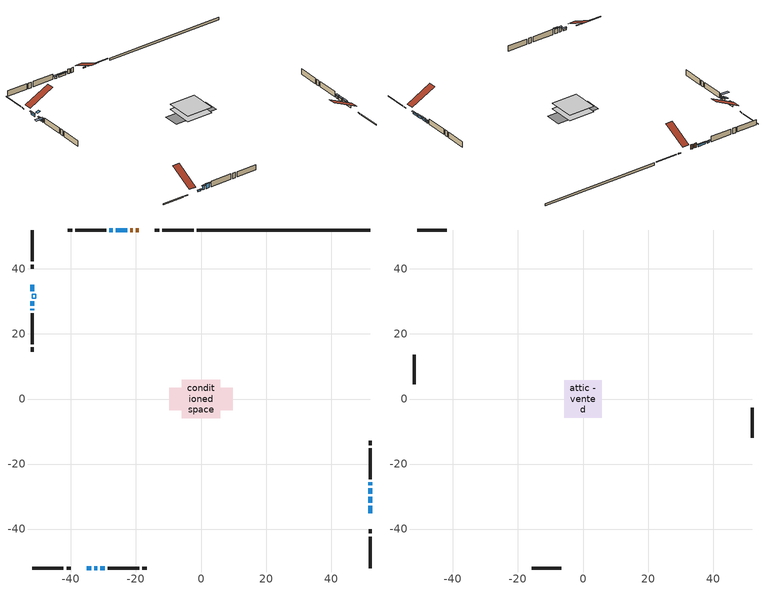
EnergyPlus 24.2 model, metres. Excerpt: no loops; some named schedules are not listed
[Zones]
conditioned space
 floor outside (Floor1 construction): -0.47,-0.47 -0.47,0.47 0.47,0.47 0.47,-0.47 z0.35
 floor adiabatic (Floor3 construction): -5.87,-5.87 -5.87,5.87 5.87,5.87 5.87,-5.87 z0.35
 floor adiabatic (AdiabaticFloorConstruction): -5.87,-5.87 -5.87,5.87 5.87,5.87 5.87,-5.87 z0.35
 floor foundation (Slab1 construction): -9.82,-3.51 -9.82,3.51 9.82,3.51 9.82,-3.51 z-0.65
 wall outside (RimJoist1 construction): -2.3,51.97 -11.98,51.97 / -51.97,-51.97 -42.29,-51.97 / -51.97,51.97 -51.97,42.29 / 51.97,-51.97 51.97,-42.29 z0.35:0.65
 wall outside (RimJoist2 construction): -12.91,51.97 -14.16,51.97 / -41.36,-51.97 -40.11,-51.97 / -51.97,41.36 -51.97,40.11 / 51.97,-41.36 51.97,-40.11 z0.35:0.65
 wall outside (AdiabaticWallConstruction 1): -19.11,51.97 -20.02,51.97 / -20.95,51.97 -21.76,51.97 z0.35:2.38
 wall outside (AdiabaticWallConstruction): -51.97,35.16 -51.97,33.08 / -51.97,30 -51.97,28.68 / 51.97,-31.85 51.97,-30.07 z0.35:1.49; -22.68,51.97 -26.24,51.97 / 51.97,-35.16 51.97,-32.77 z0.35:1.21; -27.17,51.97 -28.19,51.97 z0.35:1.17; -35.16,-51.97 -33.71,-51.97 z0.35:0.88; -32.79,-51.97 -31.97,-51.97 / -51.97,27.75 -51.97,27.34 z0.35:2.13; -31.05,-51.97 -29.54,-51.97 z0.35:2.38; 51.97,-29.14 51.97,-27.41 / 51.97,-26.49 51.97,-25.62 z0.35:1.52
 wall outside (Wall1 construction): -29.12,51.97 -38.7,51.97 / -28.62,-51.97 -19.03,-51.97 / -51.97,26.42 -51.97,16.83 / 51.97,-24.69 51.97,-15.11 z0.35:2.79
 wall outside (Wall2 construction): -39.63,51.97 -41,51.97 / -18.1,-51.97 -16.73,-51.97 / -51.97,15.9 -51.97,14.53 / 51.97,-14.18 51.97,-12.81 z0.35:2.79
 wall foundation (FoundationWall1 construction): 51.97,51.97 -1.37,51.97 z-0.65:0.35
 window (WindowConstruction): -51.97,35.16 -51.97,33.08 z0.35:1.49
 window (WindowConstruction 7): -22.69,51.97 -26.24,51.97 z0.35:1.21
 window (WindowConstruction 8): -27.17,51.97 -28.19,51.97 z0.35:1.16
 window (WindowConstruction 9): -35.16,-51.97 -33.71,-51.97 z0.35:0.88
 window (WindowConstruction 10): -32.78,-51.97 -31.97,-51.97 z0.35:2.13
 window (WindowConstruction 11): -31.05,-51.97 -29.55,-51.97 z0.35:2.38
 window (WindowConstruction 1): -51.97,30 -51.97,28.68 z0.35:1.49
 window (WindowConstruction 2): -51.97,27.75 -51.97,27.34 z0.35:2.13
 window (WindowConstruction 3): 51.97,-35.16 51.97,-32.77 z0.35:1.21
 window (WindowConstruction 4): 51.97,-31.85 51.97,-30.07 z0.35:1.49
 window (WindowConstruction 5): 51.97,-29.14 51.97,-27.41 z0.35:1.52
 window (WindowConstruction 6): 51.97,-26.49 51.97,-25.62 z0.35:1.52
 door (Door): -19.11,51.97 -20.02,51.97 z0.35:2.38
 door (Door 1): -20.95,51.97 -21.76,51.97 z0.35:2.38
 ceiling adiabatic (AdiabaticFloorConstruction): 5.87,-5.87 5.87,5.87 -5.87,5.87 -5.87,-5.87 z0.35
 roof outside (AdiabaticRoofConstruction): -51.97,30.93,2.79 -50.88,30.93,3.33 -50.88,32.15,3.33 -51.97,32.15,2.79
 skylight (SkylightConstruction): -51.97,30.93,2.79 -50.88,30.93,3.33 -50.88,32.15,3.33 -51.97,32.15,2.79
attic - vented
 floor to conditioned space (Floor2 construction Reversed): -5.84,-5.84 -5.84,5.84 5.84,5.84 5.84,-5.84 z2.79
 wall outside (Wall3 construction): -41.93,51.97 -51.04,51.97 / -15.81,-51.97 -6.69,-51.97 / -51.97,13.61 -51.97,4.49 / 51.97,-11.88 51.97,-2.77 z0.35:2.79
 roof outside (Roof1 construction): -18.18,51.97,2.79 -18.18,40.92,8.32 -15.09,40.92,8.32 -15.09,51.97,2.79; -36.09,-51.97,2.79 -36.09,-40.92,8.32 -39.18,-40.92,8.32 -39.18,-51.97,2.79; -51.97,36.09,2.79 -40.92,36.09,8.32 -40.92,39.18,8.32 -51.97,39.18,2.79; 51.97,-36.09,2.79 40.92,-36.09,8.32 40.92,-39.18,8.32 51.97,-39.18,2.79
shading: -51.97,32.78 -51.97,35.46 -52.58,35.46 -52.58,32.78 z1.79; -26.54,51.97 -22.39,51.97 -22.39,52.58 -26.54,52.58 z1.51; -28.49,51.97 -26.87,51.97 -26.87,52.58 -28.49,52.58 z1.46; -33.42,-51.97 -35.46,-51.97 -35.46,-52.58 -33.42,-52.58 z1.18; -31.68,-51.97 -33.08,-51.97 -33.08,-52.58 -31.68,-52.58 z2.43; -29.25,-51.97 -31.34,-51.97 -31.34,-52.58 -29.25,-52.58 z2.68; -51.97,28.38 -51.97,30.3 -52.58,30.3 -52.58,28.38 z1.79; -51.97,27.05 -51.97,28.05 -55.63,28.05 -55.63,27.05 z2.43; 51.97,-32.48 51.97,-35.46 52.58,-35.46 52.58,-32.48 z1.51; 51.97,-29.77 51.97,-32.14 52.58,-32.14 52.58,-29.77 z1.79; 51.97,-27.12 51.97,-29.44 52.58,-29.44 52.58,-27.12 z1.82; 51.97,-25.32 51.97,-26.78 52.58,-26.78 52.58,-25.32 z1.82
[Building]
Building 1: Terrain=Suburbs
[Site:Location]
Comox AP_BC: Latitude {deg}=49.72; Longitude {deg}=-124.9; Time Zone {hr}=-8; Elevation {m}=26; Keep Site Location Information=Yes
[Site:GroundTemperature:Shallow]
7.68431, 6.60511, 6.51868, 7.03082, 9.08677, 11.1331, 12.9072, 14.0311, 14.1265, 13.2125, 11.4836, 9.50004
[Site:WaterMainsTemperature]
Calculation Method=Schedule; Temperature Schedule=mains temperature schedule
[Material] Roughness=Rough; Thermal Absorptance=0.9
Name | Thickness {m} | Conductivity {W/m-K} | Density {kg/m3} | Specific Heat {J/kg-K} | Solar Absorptance | Visible Absorptance
asphalt or fiberglass shingles | 0.00635 | 0.162714 | 1121.4 | 1465.45 | 0.4 | 0.4
asphalt or fiberglass shingles 1 | 0.00635 | 0.162714 | 1121.4 | 1465.45 | 0.7 | 0.7
ceiling loosefill ins | 0.169333 | 0.0480833 | 16.02 | 1046.75 | 0.7 | 0.7
ceiling stud and cavity | 0.1397 | 0.137977 | 65.682 | 1177.47 | 0.7 | 0.7
concrete 4.0 in. | 0.1016 | 1.803125 | 2242.8 | 837.4 | 0.7 | 0.7
concrete 8.0 in. | 0.2032 | 1.803125 | 2242.8 | 837.4 | 0.7 | 0.7
door material | 0.04445 | 0.053851 | 512.64 | 1214.23 | 0.7 | 0.7
door material 1 | 0.04445 | 0.188738 | 512.64 | 1214.23 | 0.7 | 0.7
exterior vertical ins | 0.00139922 | 0.029427 | 32.04 | 1214.23 | 0.7 | 0.7
floor covering | 0.0127 | 0.0433444 | 54.468 | 1339.84 | 0.6 | 0.6
floor rigid ins; rim joist rigid ins; wall rigid ins | 0.051816 | 0.029427 | 32.04 | 1214.23 | 0.7 | 0.7
floor rigid ins 1; roof rigid ins; wall rigid ins 1 | 0.512978 | 0.029427 | 32.04 | 1214.23 | 0.7 | 0.7
floor stud and cavity | 0.1397 | 0.086031 | 92.3553 | 1139.71 | 0.7 | 0.7
floor stud and cavity 1 | 0.1397 | 0.101598 | 92.3553 | 1139.71 | 0.7 | 0.7
floor stud and cavity 2 | 0.1397 | 1.75129 | 37.0049 | 1207.88 | 0.7 | 0.7
furniture material conditioned space 1 | 0.1524 | 0.115458 | 640.8 | 1214.23 | 0.6 | 0.6
gypsum board | 0.0127 | 0.160291 | 801 | 837.4 | 0.6 | 0.6
gypsum board 1 | 0.0127 | 0.160291 | 801 | 837.4 | 0.7 | 0.7
osb sheathing 0.5 in. | 0.0127 | 0.115458 | 512.64 | 1214.23 | 0.7 | 0.7
osb sheathing 0.75 in. | 0.01905 | 0.115458 | 512.64 | 1214.23 | 0.7 | 0.7
osb sheathing 2.0 in. | 0.0508 | 0.115458 | 512.64 | 1214.23 | 0.7 | 0.7
rim joist stud and cavity | 0.0508 | 0.0452492 | 125.044 | 1163.47 | 0.6 | 0.6
rim joist stud and cavity 1 | 0.0508 | 0.0463394 | 125.044 | 1163.47 | 0.6 | 0.6
roof stud and cavity | 0.18415 | 1.78687 | 37.0049 | 1207.88 | 0.6 | 0.6
wall stud and cavity | 0.1397 | 0.205012 | 139.0536 | 1170.24 | 0.7 | 0.7
wall stud and cavity 1 | 0.1397 | 0.290624 | 139.0536 | 1170.24 | 0.7 | 0.7
wall stud and cavity 2 | 0.0889 | 6.1454 | 50.32683 | 1063.81 | 0.6 | 0.6
wall stud and cavity 3 | 0.0889 | 0.380278 | 52.3479 | 1209.89 | 0.7 | 0.7
wall stud and cavity 4 | 0.0889 | 0.391764 | 83.0341 | 1211.67 | 0.7 | 0.7
wood siding | 0.0254 | 0.102417 | 544.68 | 1172.36 | 0.4 | 0.4
wood siding 1 | 0.00254 | 0.102417 | 544.68 | 1172.36 | 0.4 | 0.4
wood siding 2; wood siding 3; wood siding 4 | 0.0254 | 0.102417 | 544.68 | 1172.36 | 0.7 | 0.7
[WindowMaterial:SimpleGlazingSystem]
Name | U-Factor {W/m2-K} | Solar Heat Gain Coefficient
SkylightMaterial | 3.3186 | 0.4787
WindowMaterial | 2.904297 | 0.68
WindowMaterial 1 | 2.98038 | 0.53
WindowMaterial 10 | 3.03546 | 0.47
WindowMaterial 11 | 2.986628 | 0.58
WindowMaterial 2 | 3.00991 | 0.59
WindowMaterial 3 | 2.95767 | 0.59
WindowMaterial 4 | 2.95653 | 0.59
WindowMaterial 5 | 2.94177 | 0.65
WindowMaterial 6 | 3.00253 | 0.53
WindowMaterial 7 | 2.94291 | 0.59
WindowMaterial 8 | 3.0542 | 0.42
WindowMaterial 9 | 2.97698 | 0.61
[Construction]
AdiabaticFloorConstruction: floor stud and cavity 2, floor rigid ins 1, osb sheathing 0.75 in., floor covering
AdiabaticRoofConstruction: asphalt or fiberglass shingles 1, roof rigid ins, osb sheathing 0.75 in., roof stud and cavity
AdiabaticWallConstruction: wood siding 3, wall rigid ins 1, wall stud and cavity 3, gypsum board
AdiabaticWallConstruction 1: wood siding 4, wall rigid ins 1, wall stud and cavity 3, gypsum board
Door: door material
Door 1: door material 1
Floor1 construction: floor stud and cavity, floor rigid ins, osb sheathing 0.75 in., floor covering
Floor2 construction Reversed: gypsum board, ceiling stud and cavity, ceiling loosefill ins
Floor3 construction: floor stud and cavity 1, floor rigid ins, osb sheathing 0.75 in., floor covering
FoundationWall1 construction: concrete 8.0 in., gypsum board 1
furniture construction conditioned space 1: furniture material conditioned space 1
PartitionWallConstruction: gypsum board, wall stud and cavity 4, gypsum board
RimJoist1 construction: wood siding 2, rim joist rigid ins, osb sheathing 2.0 in., rim joist stud and cavity
RimJoist2 construction: wood siding 2, rim joist rigid ins, osb sheathing 2.0 in., rim joist stud and cavity 1
Roof1 construction: asphalt or fiberglass shingles
SkylightConstruction: SkylightMaterial
Slab1 construction: concrete 4.0 in.
Wall1 construction: wood siding, wall rigid ins, osb sheathing 0.5 in., wall stud and cavity, gypsum board
Wall2 construction: wood siding, wall rigid ins, osb sheathing 0.5 in., wall stud and cavity 1, gypsum board
Wall3 construction: wood siding 1, wall stud and cavity 2
WindowConstruction: WindowMaterial
WindowConstruction 1: WindowMaterial 1
WindowConstruction 10: WindowMaterial 10
WindowConstruction 11: WindowMaterial 11
WindowConstruction 2: WindowMaterial 2
WindowConstruction 3: WindowMaterial 3
WindowConstruction 4: WindowMaterial 4
WindowConstruction 5: WindowMaterial 5
WindowConstruction 6: WindowMaterial 6
WindowConstruction 7: WindowMaterial 7
WindowConstruction 8: WindowMaterial 8
WindowConstruction 9: WindowMaterial 9
[Zone] Multiplier=1; Part of Total Floor Area=Yes
Name | Volume {m3}
attic - vented | 120.78
conditioned space | 300.8
[Space]
Name | Zone | Volume {m3}
attic - vented 1 | attic - vented | 120.78
conditioned space 1 | conditioned space | 300.8
[ZoneInfiltration:EffectiveLeakageArea]
infil attic - vented 1: Zone or Space=attic - vented 1; Schedule=Always On Discrete; Effective Air Leakage Area {cm2}=5848.87; Stack Coefficient=0.000553923; Wind Coefficient=1.59018e-05
[ZoneMixing]
whole house fan mix: Zone or Space=attic - vented; Schedule=Always On Continuous; Design Flow Rate Calculation Method=Flow/Zone; Design Flow Rate {m3/s}=0; Source Zone or Space=conditioned space
[SurfaceProperty:ExposedFoundationPerimeter]
Slab1: Exposed Perimeter Calculation Method=TotalExposedPerimeter; Total Exposed Perimeter {m}=53.34
[InternalMass] Zone or ZoneList=conditioned space; Space or SpaceList=conditioned space 1
Name | Construction | Surface Area {m2}
furniture mass conditioned space 1 | furniture construction conditioned space 1 | 165.92
partition wall mass | PartitionWallConstruction | 276.84
[Lights]
interior lighting: Zone or ZoneList or Space or SpaceList=conditioned space 1; Schedule=interior lighting schedule; Design Level Calculation Method=LightingLevel; Lighting Level {W}=343.2; Return Air Fraction=0; Fraction Radiant=0.6; Fraction Visible=0.2; Fraction Replaceable=1
[People]
occupants: Zone or ZoneList or Space or SpaceList=conditioned space 1; Number of People Schedule=occupants schedule; Number of People Calculation Method=People; Number of People=3; Fraction Radiant=0.314171; Sensible Heat Fraction=0.56303; Activity Level Schedule=occupants activity schedule; Carbon Dioxide Generation Rate {m3/s-W}=0; Enable ASHRAE 55 Comfort Warnings=No; Mean Radiant Temperature Calculation Type=EnclosureAveraged
[ElectricEquipment] Zone or ZoneList or Space or SpaceList=conditioned space 1; Design Level Calculation Method=EquipmentLevel
Name | Schedule | Design Level {W} | Fraction Latent | Fraction Radiant | Fraction Lost
clothes dryer | clothes dryer schedule | 140.772 | 0.015 | 0.081 | 0.85
clothes washer | clothes washer schedule | 32.1985 | 0.03 | 0.162 | 0.7
cooking range | cooking range schedule | 215.147 | 0.08 | 0.432 | 0.2
dishwasher | dishwasher schedule | 66.8632 | 0.3 | 0.18 | 0.4
fridge | fridge schedule | 72.9452 | 0 | 0.6 | 0
mech vent bath fan 0 | mech vent bath fan 0 schedule | 25.1 | 0 | 0 | 1
mech vent bath fan 1 | mech vent bath fan 1 schedule | 25.1 | 0 | 0 | 1
mech vent house fan | mech vent house fan schedule | 0 | 0 | 0 | 1
mech vent house fan cfis | mech vent house fan cfis schedule | 0 | 0 | 0 | 0
mech vent range fan 0 | mech vent range fan 0 schedule | 57 | 0 | 0 | 1
misc plug loads | misc plug loads schedule | 494.7 | 0.045 | 0.513 | 0.1
whole house fan | Always On Discrete | 0 | 0 | 0 | 1
[OtherEquipment] Zone or ZoneList or Space or SpaceList=conditioned space 1; Design Level Calculation Method=EquipmentLevel
Name | Fuel Type | Schedule | Design Level {W} | Fraction Latent | Fraction Radiant | Fraction Lost
clothes dryer 1 | Electricity | clothes dryer schedule | 0 | 0.015 | 0.081 | 0.85
cooking range 1 | Electricity | cooking range schedule | 0 | 0.08 | 0.432 | 0.2
general water use latent | None | general water use schedule | 62.594 | 1 | 0 | 0
general water use sensible | None | general water use schedule | -61.6891 | 0 | 0.6 | 0
mech vent house fan latent load | None | Always On Discrete | 0 | 1 | 0 | 0
mech vent house fan sensible load | None | Always On Discrete | 0 | 0 | 0 | 0
water heater energy adjustment1 | Electricity | Always On Discrete | 0.01 | 0 | 0 | 1
[ZoneInfiltration:DesignFlowRate] Zone or ZoneList or Space or SpaceList=conditioned space 1; Schedule=Always On Discrete; Design Flow Rate Calculation Method=Flow/Zone; Design Flow Rate {m3/s}=0
infil flow; natural vent flow; whole house fan flow
[Foundation:Kiva]
Foundation Kiva 1: Initial Indoor Air Temperature {C}=18; Wall Height Above Grade {m}=0.350002; Wall Depth Below Slab {m}=0.2032; Custom Block Material Name 1=exterior vertical ins; Custom Block Depth 1 {m}=0.999988; Custom Block X Position 1 {m}=0.2159; Custom Block Z Position 1 {m}=0
[Foundation:Kiva:Settings]
Soil Conductivity {W/m-K}=0.849921; Soil Density {kg/m3}=1842.3; Soil Specific Heat {J/kg-K}=418.7; Ground Solar Absorptivity=0.9; Ground Thermal Absorptivity=0.9; Ground Surface Roughness {m}=0.03; Far-Field Width {m}=40; Deep-Ground Boundary Condition=ZeroFlux; Deep-Ground Depth {m}=40; Minimum Cell Dimension {m}=0.2; Maximum Cell Growth Coefficient=3; Simulation Timestep=Timestep
[Exterior:Lights]
exterior lighting: Schedule=exterior lighting schedule; Design Level {W}=75.6
[Schedule:Constant]
Name | Hourly Value
Always On Continuous; mech vent house fan schedule; mech vent house fan cfis schedule; Always On Discrete | 1
occupants activity schedule | 117.228
fridge schedule | 0
[Schedule:Week:Daily]
interior lighting schedule Week Rule - Jan1-Jan27: interior lighting schedule day, interior lighting schedule day, interior lighting schedule day, interior lighting schedule day, interior lighting schedule day, interior lighting schedule day, interior lighting schedule day, interior lighting schedule default day, interior lighting schedule default day, interior lighting schedule default day, interior lighting schedule default day, interior lighting schedule default day
interior lighting schedule Week Rule - Jan28-Feb3: interior lighting schedule day, interior lighting schedule day, interior lighting schedule day, interior lighting schedule day, interior lighting schedule day 1, interior lighting schedule day 1, interior lighting schedule day 1, interior lighting schedule default day, interior lighting schedule default day, interior lighting schedule default day, interior lighting schedule default day, interior lighting schedule default day
interior lighting schedule Week Rule - Feb4-Feb24: interior lighting schedule day 1, interior lighting schedule day 1, interior lighting schedule day 1, interior lighting schedule day 1, interior lighting schedule day 1, interior lighting schedule day 1, interior lighting schedule day 1, interior lighting schedule default day, interior lighting schedule default day, interior lighting schedule default day, interior lighting schedule default day, interior lighting schedule default day
interior lighting schedule Week Rule - Feb25-Mar3: interior lighting schedule day 1, interior lighting schedule day 1, interior lighting schedule day 1, interior lighting schedule day 1, interior lighting schedule day 2, interior lighting schedule day 2, interior lighting schedule day 2, interior lighting schedule default day, interior lighting schedule default day, interior lighting schedule default day, interior lighting schedule default day, interior lighting schedule default day
interior lighting schedule Week Rule - Mar4-Mar31: interior lighting schedule day 2, interior lighting schedule day 2, interior lighting schedule day 2, interior lighting schedule day 2, interior lighting schedule day 2, interior lighting schedule day 2, interior lighting schedule day 2, interior lighting schedule default day, interior lighting schedule default day, interior lighting schedule default day, interior lighting schedule default day, interior lighting schedule default day
interior lighting schedule Week Rule - Apr1-Apr28: interior lighting schedule day 3, interior lighting schedule day 3, interior lighting schedule day 3, interior lighting schedule day 3, interior lighting schedule day 3, interior lighting schedule day 3, interior lighting schedule day 3, interior lighting schedule default day, interior lighting schedule default day, interior lighting schedule default day, interior lighting schedule default day, interior lighting schedule default day
interior lighting schedule Week Rule - Apr29-May5: interior lighting schedule day 3, interior lighting schedule day 3, interior lighting schedule day 4, interior lighting schedule day 4, interior lighting schedule day 4, interior lighting schedule day 4, interior lighting schedule day 4, interior lighting schedule default day, interior lighting schedule default day, interior lighting schedule default day, interior lighting schedule default day, interior lighting schedule default day
interior lighting schedule Week Rule - May6-May26: interior lighting schedule day 4, interior lighting schedule day 4, interior lighting schedule day 4, interior lighting schedule day 4, interior lighting schedule day 4, interior lighting schedule day 4, interior lighting schedule day 4, interior lighting schedule default day, interior lighting schedule default day, interior lighting schedule default day, interior lighting schedule default day, interior lighting schedule default day
interior lighting schedule Week Rule - May27-Jun2: interior lighting schedule day 4, interior lighting schedule day 4, interior lighting schedule day 4, interior lighting schedule day 4, interior lighting schedule day 4, interior lighting schedule day 5, interior lighting schedule day 5, interior lighting schedule default day, interior lighting schedule default day, interior lighting schedule default day, interior lighting schedule default day, interior lighting schedule default day
interior lighting schedule Week Rule - Jun3-Jun30: interior lighting schedule day 5, interior lighting schedule day 5, interior lighting schedule day 5, interior lighting schedule day 5, interior lighting schedule day 5, interior lighting schedule day 5, interior lighting schedule day 5, interior lighting schedule default day, interior lighting schedule default day, interior lighting schedule default day, interior lighting schedule default day, interior lighting schedule default day
interior lighting schedule Week Rule - Jul1-Jul28: interior lighting schedule day 6, interior lighting schedule day 6, interior lighting schedule day 6, interior lighting schedule day 6, interior lighting schedule day 6, interior lighting schedule day 6, interior lighting schedule day 6, interior lighting schedule default day, interior lighting schedule default day, interior lighting schedule default day, interior lighting schedule default day, interior lighting schedule default day
interior lighting schedule Week Rule - Jul29-Aug4: interior lighting schedule day 6, interior lighting schedule day 6, interior lighting schedule day 6, interior lighting schedule day 7, interior lighting schedule day 7, interior lighting schedule day 7, interior lighting schedule day 7, interior lighting schedule default day, interior lighting schedule default day, interior lighting schedule default day, interior lighting schedule default day, interior lighting schedule default day
interior lighting schedule Week Rule - Aug5-Aug25: interior lighting schedule day 7, interior lighting schedule day 7, interior lighting schedule day 7, interior lighting schedule day 7, interior lighting schedule day 7, interior lighting schedule day 7, interior lighting schedule day 7, interior lighting schedule default day, interior lighting schedule default day, interior lighting schedule default day, interior lighting schedule default day, interior lighting schedule default day
interior lighting schedule Week Rule - Aug26-Sep1: interior lighting schedule day 7, interior lighting schedule day 7, interior lighting schedule day 7, interior lighting schedule day 7, interior lighting schedule day 7, interior lighting schedule day 7, interior lighting schedule day 8, interior lighting schedule default day, interior lighting schedule default day, interior lighting schedule default day, interior lighting schedule default day, interior lighting schedule default day
interior lighting schedule Week Rule - Sep2-Sep29: interior lighting schedule day 8, interior lighting schedule day 8, interior lighting schedule day 8, interior lighting schedule day 8, interior lighting schedule day 8, interior lighting schedule day 8, interior lighting schedule day 8, interior lighting schedule default day, interior lighting schedule default day, interior lighting schedule default day, interior lighting schedule default day, interior lighting schedule default day
interior lighting schedule Week Rule - Sep30-Oct6: interior lighting schedule day 8, interior lighting schedule day 9, interior lighting schedule day 9, interior lighting schedule day 9, interior lighting schedule day 9, interior lighting schedule day 9, interior lighting schedule day 9, interior lighting schedule default day, interior lighting schedule default day, interior lighting schedule default day, interior lighting schedule default day, interior lighting schedule default day
interior lighting schedule Week Rule - Oct7-Oct27: interior lighting schedule day 9, interior lighting schedule day 9, interior lighting schedule day 9, interior lighting schedule day 9, interior lighting schedule day 9, interior lighting schedule day 9, interior lighting schedule day 9, interior lighting schedule default day, interior lighting schedule default day, interior lighting schedule default day, interior lighting schedule default day, interior lighting schedule default day
interior lighting schedule Week Rule - Oct28-Nov3: interior lighting schedule day 9, interior lighting schedule day 9, interior lighting schedule day 9, interior lighting schedule day 9, interior lighting schedule day 10, interior lighting schedule day 10, interior lighting schedule day 10, interior lighting schedule default day, interior lighting schedule default day, interior lighting schedule default day, interior lighting schedule default day, interior lighting schedule default day
interior lighting schedule Week Rule - Nov4-Nov24: interior lighting schedule day 10, interior lighting schedule day 10, interior lighting schedule day 10, interior lighting schedule day 10, interior lighting schedule day 10, interior lighting schedule day 10, interior lighting schedule day 10, interior lighting schedule default day, interior lighting schedule default day, interior lighting schedule default day, interior lighting schedule default day, interior lighting schedule default day
interior lighting schedule Week Rule - Nov25-Dec1: interior lighting schedule day 10, interior lighting schedule day 10, interior lighting schedule day 10, interior lighting schedule day 10, interior lighting schedule day 10, interior lighting schedule day 10, interior lighting schedule day 11, interior lighting schedule default day, interior lighting schedule default day, interior lighting schedule default day, interior lighting schedule default day, interior lighting schedule default day
interior lighting schedule Week Rule - Dec2-Dec31: interior lighting schedule day 11, interior lighting schedule day 11, interior lighting schedule day 11, interior lighting schedule day 11, interior lighting schedule day 11, interior lighting schedule day 11, interior lighting schedule day 11, interior lighting schedule default day, interior lighting schedule default day, interior lighting schedule default day, interior lighting schedule default day, interior lighting schedule default day
occupants schedule Week Rule - Jan1-Dec31: occupants schedule day, occupants schedule day, occupants schedule day, occupants schedule day, occupants schedule day, occupants schedule day, occupants schedule day, occupants schedule default day, occupants schedule default day, occupants schedule default day, occupants schedule default day, occupants schedule default day
clothes dryer schedule Week Rule - Jan1-Dec31: clothes dryer schedule day, clothes dryer schedule day, clothes dryer schedule day, clothes dryer schedule day, clothes dryer schedule day, clothes dryer schedule day, clothes dryer schedule day, clothes dryer schedule default day, clothes dryer schedule default day, clothes dryer schedule default day, clothes dryer schedule default day, clothes dryer schedule default day
clothes washer schedule Week Rule - Jan1-Dec31: clothes washer schedule day, clothes washer schedule day, clothes washer schedule day, clothes washer schedule day, clothes washer schedule day, clothes washer schedule day, clothes washer schedule day, clothes washer schedule default day, clothes washer schedule default day, clothes washer schedule default day, clothes washer schedule default day, clothes washer schedule default day
cooking range schedule Week Rule - Jan1-Dec31: cooking range schedule day, cooking range schedule day, cooking range schedule day, cooking range schedule day, cooking range schedule day, cooking range schedule day, cooking range schedule day, cooking range schedule default day, cooking range schedule default day, cooking range schedule default day, cooking range schedule default day, cooking range schedule default day
dishwasher schedule Week Rule - Jan1-Dec31: dishwasher schedule day, dishwasher schedule day, dishwasher schedule day, dishwasher schedule day, dishwasher schedule day, dishwasher schedule day, dishwasher schedule day, dishwasher schedule default day, dishwasher schedule default day, dishwasher schedule default day, dishwasher schedule default day, dishwasher schedule default day
mech vent bath fan 0 schedule Week Rule - Jan1-Dec31: mech vent bath fan 0 schedule day, mech vent bath fan 0 schedule day, mech vent bath fan 0 schedule day, mech vent bath fan 0 schedule day, mech vent bath fan 0 schedule day, mech vent bath fan 0 schedule day, mech vent bath fan 0 schedule day, mech vent bath fan 0 schedule default day, mech vent bath fan 0 schedule default day, mech vent bath fan 0 schedule default day, mech vent bath fan 0 schedule default day, mech vent bath fan 0 schedule default day
mech vent bath fan 1 schedule Week Rule - Jan1-Dec31: mech vent bath fan 1 schedule day, mech vent bath fan 1 schedule day, mech vent bath fan 1 schedule day, mech vent bath fan 1 schedule day, mech vent bath fan 1 schedule day, mech vent bath fan 1 schedule day, mech vent bath fan 1 schedule day, mech vent bath fan 1 schedule default day, mech vent bath fan 1 schedule default day, mech vent bath fan 1 schedule default day, mech vent bath fan 1 schedule default day, mech vent bath fan 1 schedule default day
mech vent range fan 0 schedule Week Rule - Jan1-Dec31: mech vent range fan 0 schedule day, mech vent range fan 0 schedule day, mech vent range fan 0 schedule day, mech vent range fan 0 schedule day, mech vent range fan 0 schedule day, mech vent range fan 0 schedule day, mech vent range fan 0 schedule day, mech vent range fan 0 schedule default day, mech vent range fan 0 schedule default day, mech vent range fan 0 schedule default day, mech vent range fan 0 schedule default day, mech vent range fan 0 schedule default day
misc plug loads schedule Week Rule - Jan1-Dec31: misc plug loads schedule day, misc plug loads schedule day, misc plug loads schedule day, misc plug loads schedule day, misc plug loads schedule day, misc plug loads schedule day, misc plug loads schedule day, misc plug loads schedule default day, misc plug loads schedule default day, misc plug loads schedule default day, misc plug loads schedule default day, misc plug loads schedule default day
general water use schedule Week Rule - Jan1-Dec31: general water use schedule day, general water use schedule day, general water use schedule day, general water use schedule day, general water use schedule day, general water use schedule day, general water use schedule day, general water use schedule default day, general water use schedule default day, general water use schedule default day, general water use schedule default day, general water use schedule default day
exterior lighting schedule Week Rule - Jan1-Jan27: exterior lighting schedule day, exterior lighting schedule day, exterior lighting schedule day, exterior lighting schedule day, exterior lighting schedule day, exterior lighting schedule day, exterior lighting schedule day, exterior lighting schedule default day, exterior lighting schedule default day, exterior lighting schedule default day, exterior lighting schedule default day, exterior lighting schedule default day
exterior lighting schedule Week Rule - Jan28-Feb3: exterior lighting schedule day, exterior lighting schedule day, exterior lighting schedule day, exterior lighting schedule day, exterior lighting schedule day 1, exterior lighting schedule day 1, exterior lighting schedule day 1, exterior lighting schedule default day, exterior lighting schedule default day, exterior lighting schedule default day, exterior lighting schedule default day, exterior lighting schedule default day
exterior lighting schedule Week Rule - Feb4-Feb24: exterior lighting schedule day 1, exterior lighting schedule day 1, exterior lighting schedule day 1, exterior lighting schedule day 1, exterior lighting schedule day 1, exterior lighting schedule day 1, exterior lighting schedule day 1, exterior lighting schedule default day, exterior lighting schedule default day, exterior lighting schedule default day, exterior lighting schedule default day, exterior lighting schedule default day
exterior lighting schedule Week Rule - Feb25-Mar3: exterior lighting schedule day 1, exterior lighting schedule day 1, exterior lighting schedule day 1, exterior lighting schedule day 1, exterior lighting schedule day 2, exterior lighting schedule day 2, exterior lighting schedule day 2, exterior lighting schedule default day, exterior lighting schedule default day, exterior lighting schedule default day, exterior lighting schedule default day, exterior lighting schedule default day
exterior lighting schedule Week Rule - Mar4-Mar31: exterior lighting schedule day 2, exterior lighting schedule day 2, exterior lighting schedule day 2, exterior lighting schedule day 2, exterior lighting schedule day 2, exterior lighting schedule day 2, exterior lighting schedule day 2, exterior lighting schedule default day, exterior lighting schedule default day, exterior lighting schedule default day, exterior lighting schedule default day, exterior lighting schedule default day
exterior lighting schedule Week Rule - Apr1-Apr28: exterior lighting schedule day 3, exterior lighting schedule day 3, exterior lighting schedule day 3, exterior lighting schedule day 3, exterior lighting schedule day 3, exterior lighting schedule day 3, exterior lighting schedule day 3, exterior lighting schedule default day, exterior lighting schedule default day, exterior lighting schedule default day, exterior lighting schedule default day, exterior lighting schedule default day
exterior lighting schedule Week Rule - Apr29-May5: exterior lighting schedule day 3, exterior lighting schedule day 3, exterior lighting schedule day 4, exterior lighting schedule day 4, exterior lighting schedule day 4, exterior lighting schedule day 4, exterior lighting schedule day 4, exterior lighting schedule default day, exterior lighting schedule default day, exterior lighting schedule default day, exterior lighting schedule default day, exterior lighting schedule default day
exterior lighting schedule Week Rule - May6-May26: exterior lighting schedule day 4, exterior lighting schedule day 4, exterior lighting schedule day 4, exterior lighting schedule day 4, exterior lighting schedule day 4, exterior lighting schedule day 4, exterior lighting schedule day 4, exterior lighting schedule default day, exterior lighting schedule default day, exterior lighting schedule default day, exterior lighting schedule default day, exterior lighting schedule default day
exterior lighting schedule Week Rule - May27-Jun2: exterior lighting schedule day 4, exterior lighting schedule day 4, exterior lighting schedule day 4, exterior lighting schedule day 4, exterior lighting schedule day 4, exterior lighting schedule day 5, exterior lighting schedule day 5, exterior lighting schedule default day, exterior lighting schedule default day, exterior lighting schedule default day, exterior lighting schedule default day, exterior lighting schedule default day
exterior lighting schedule Week Rule - Jun3-Jun30: exterior lighting schedule day 5, exterior lighting schedule day 5, exterior lighting schedule day 5, exterior lighting schedule day 5, exterior lighting schedule day 5, exterior lighting schedule day 5, exterior lighting schedule day 5, exterior lighting schedule default day, exterior lighting schedule default day, exterior lighting schedule default day, exterior lighting schedule default day, exterior lighting schedule default day
exterior lighting schedule Week Rule - Jul1-Jul28: exterior lighting schedule day 6, exterior lighting schedule day 6, exterior lighting schedule day 6, exterior lighting schedule day 6, exterior lighting schedule day 6, exterior lighting schedule day 6, exterior lighting schedule day 6, exterior lighting schedule default day, exterior lighting schedule default day, exterior lighting schedule default day, exterior lighting schedule default day, exterior lighting schedule default day
[Schedule:Year]
interior lighting schedule: interior lighting schedule Week Rule - Jan1-Jan27, 1, 1, 1, 27, interior lighting schedule Week Rule - Jan28-Feb3, 1, 28, 2, 3, interior lighting schedule Week Rule - Feb4-Feb24, 2, 4, 2, 24, interior lighting schedule Week Rule - Feb25-Mar3, 2, 25, 3, 3, interior lighting schedule Week Rule - Mar4-Mar31, 3, 4, 3, 31, interior lighting schedule Week Rule - Apr1-Apr28, 4, 1, 4, 28, interior lighting schedule Week Rule - Apr29-May5, 4, 29, 5, 5, interior lighting schedule Week Rule - May6-May26, 5, 6, 5, 26, interior lighting schedule Week Rule - May27-Jun2, 5, 27, 6, 2, interior lighting schedule Week Rule - Jun3-Jun30, 6, 3, 6, 30, interior lighting schedule Week Rule - Jul1-Jul28, 7, 1, 7, 28, interior lighting schedule Week Rule - Jul29-Aug4, 7, 29, 8, 4, interior lighting schedule Week Rule - Aug5-Aug25, 8, 5, 8, 25, interior lighting schedule Week Rule - Aug26-Sep1, 8, 26, 9, 1, interior lighting schedule Week Rule - Sep2-Sep29, 9, 2, 9, 29, interior lighting schedule Week Rule - Sep30-Oct6, 9, 30, 10, 6, interior lighting schedule Week Rule - Oct7-Oct27, 10, 7, 10, 27, interior lighting schedule Week Rule - Oct28-Nov3, 10, 28, 11, 3, interior lighting schedule Week Rule - Nov4-Nov24, 11, 4, 11, 24, interior lighting schedule Week Rule - Nov25-Dec1, 11, 25, 12, 1, interior lighting schedule Week Rule - Dec2-Dec31, 12, 2, 12, 31
occupants schedule: occupants schedule Week Rule - Jan1-Dec31, 1, 1, 12, 31
clothes dryer schedule: clothes dryer schedule Week Rule - Jan1-Dec31, 1, 1, 12, 31
clothes washer schedule: clothes washer schedule Week Rule - Jan1-Dec31, 1, 1, 12, 31
cooking range schedule: cooking range schedule Week Rule - Jan1-Dec31, 1, 1, 12, 31
dishwasher schedule: dishwasher schedule Week Rule - Jan1-Dec31, 1, 1, 12, 31
mech vent bath fan 0 schedule: mech vent bath fan 0 schedule Week Rule - Jan1-Dec31, 1, 1, 12, 31
mech vent bath fan 1 schedule: mech vent bath fan 1 schedule Week Rule - Jan1-Dec31, 1, 1, 12, 31
mech vent range fan 0 schedule: mech vent range fan 0 schedule Week Rule - Jan1-Dec31, 1, 1, 12, 31
misc plug loads schedule: misc plug loads schedule Week Rule - Jan1-Dec31, 1, 1, 12, 31
general water use schedule: general water use schedule Week Rule - Jan1-Dec31, 1, 1, 12, 31
exterior lighting schedule: exterior lighting schedule Week Rule - Jan1-Jan27, 1, 1, 1, 27, exterior lighting schedule Week Rule - Jan28-Feb3, 1, 28, 2, 3, exterior lighting schedule Week Rule - Feb4-Feb24, 2, 4, 2, 24, exterior lighting schedule Week Rule - Feb25-Mar3, 2, 25, 3, 3, exterior lighting schedule Week Rule - Mar4-Mar31, 3, 4, 3, 31, exterior lighting schedule Week Rule - Apr1-Apr28, 4, 1, 4, 28, exterior lighting schedule Week Rule - Apr29-May5, 4, 29, 5, 5, exterior lighting schedule Week Rule - May6-May26, 5, 6, 5, 26, exterior lighting schedule Week Rule - May27-Jun2, 5, 27, 6, 2, exterior lighting schedule Week Rule - Jun3-Jun30, 6, 3, 6, 30, exterior lighting schedule Week Rule - Jul1-Jul28, 7, 1, 7, 28, exterior lighting schedule Week Rule - Jul29-Aug4, 7, 29, 8, 4, exterior lighting schedule Week Rule - Aug5-Aug25, 8, 5, 8, 25, exterior lighting schedule Week Rule - Aug26-Sep1, 8, 26, 9, 1, exterior lighting schedule Week Rule - Sep2-Sep29, 9, 2, 9, 29, exterior lighting schedule Week Rule - Sep30-Oct6, 9, 30, 10, 6, exterior lighting schedule Week Rule - Oct7-Oct27, 10, 7, 10, 27, exterior lighting schedule Week Rule - Oct28-Nov3, 10, 28, 11, 3, exterior lighting schedule Week Rule - Nov4-Nov24, 11, 4, 11, 24, exterior lighting schedule Week Rule - Nov25-Dec1, 11, 25, 12, 1, exterior lighting schedule Week Rule - Dec2-Dec31, 12, 2, 12, 31
[Schedule:Compact]
mains temperature schedule: Through: 01/01, For: AllDays, Until: 24:00, 11.0622, Through: 01/02, For: AllDays, Until: 24:00, 11.025, Through: 01/03, For: AllDays, Until: 24:00, 10.9883, Through: 01/04, For: AllDays, Until: 24:00, 10.9522, Through: 01/05, For: AllDays, Until: 24:00, 10.9172, Through: 01/06, For: AllDays, Until: 24:00, 10.8828, Through: 01/07, For: AllDays, Until: 24:00, 10.8494, Through: 01/08, For: AllDays, Until: 24:00, 10.8167, Through: 01/09, For: AllDays, Until: 24:00, 10.7844, Through: 01/10, For: AllDays, Until: 24:00, 10.7533, Through: 01/11, For: AllDays, Until: 24:00, 10.7228, Through: 01/12, For: AllDays, Until: 24:00, 10.6933, Through: 01/13, For: AllDays, Until: 24:00, 10.6644, Through: 01/14, For: AllDays, Until: 24:00, 10.6367, Through: 01/15, For: AllDays, Until: 24:00, 10.6094, Through: 01/16, For: AllDays, Until: 24:00, 10.5833, Through: 01/17, For: AllDays, Until: 24:00, 10.5578, Through: 01/18, For: AllDays, Until: 24:00, 10.5333, Through: 01/19, For: AllDays, Until: 24:00, 10.51, Through: 01/20, For: AllDays, Until: 24:00, 10.4872, Through: 01/21, For: AllDays, Until: 24:00, 10.465, Through: 01/22, For: AllDays, Until: 24:00, 10.4439, Through: 01/23, For: AllDays, Until: 24:00, 10.4239, Through: 01/24, For: AllDays, Until: 24:00, 10.405, Through: 01/25, For: AllDays, Until: 24:00, 10.3867, Through: 01/26, For: AllDays, Until: 24:00, 10.3694, Through: 01/27, For: AllDays, Until: 24:00, 10.3528, Through: 01/28, For: AllDays, Until: 24:00, 10.3372, Through: 01/29, For: AllDays, Until: 24:00, 10.3228, Through: 01/30, For: AllDays, Until: 24:00, 10.3094, Through: 01/31, For: AllDays, Until: 24:00, 10.2967, Through: 02/01, For: AllDays, Until: 24:00, 10.285, Through: 02/02, For: AllDays, Until: 24:00, 10.2739, Through: 02/03, For: AllDays, Until: 24:00, 10.2644, Through: 02/04, For: AllDays, Until: 24:00, 10.2556, Through: 02/05, For: AllDays, Until: 24:00, 10.2472, Through: 02/06, For: AllDays, Until: 24:00, 10.2406, Through: 02/07, For: AllDays, Until: 24:00, 10.2344, Through: 02/08, For: AllDays, Until: 24:00, 10.2294, Through: 02/09, For: AllDays, Until: 24:00, 10.225, Through: 02/10, For: AllDays, Until: 24:00, 10.2222, Through: 02/11, For: AllDays, Until: 24:00, 10.22, Through: 02/12, For: AllDays, Until: 24:00, 10.2189, Through: 02/13, For: AllDays, Until: 24:00, 10.2183, Through: 02/14, For: AllDays, Until: 24:00, 10.2194, Through: 02/15, For: AllDays, Until: 24:00, 10.2211, Through: 02/16, For: AllDays, Until: 24:00, 10.2239, Through: 02/17, For: AllDays, Until: 24:00, 10.2272, Through: 02/18, For: AllDays, Until: 24:00, 10.2322, Through: 02/19, For: AllDays, Until: 24:00, 10.2378, Through: 02/20, For: AllDays, Until: 24:00, 10.2439, Through: 02/21, For: AllDays, Until: 24:00, 10.2517, Through: 02/22, For: AllDays, Until: 24:00, 10.26, Through: 02/23, For: AllDays, Until: 24:00, 10.2694, Through: 02/24, For: AllDays, Until: 24:00, 10.28, Through: 02/25, For: AllDays, Until: 24:00, 10.2911, Through: 02/26, For: AllDays, Until: 24:00, 10.3033, Through: 02/27, For: AllDays, Until: 24:00, 10.3167, Through: 02/28, For: AllDays, Until: 24:00, 10.3306, Through: 03/01, For: AllDays, Until: 24:00, 10.3456, Through: 03/02, For: AllDays, Until: 24:00, 10.3617, Through: 03/03, For: AllDays, Until: 24:00, 10.3783, Through: 03/04, For: AllDays, Until: 24:00, 10.3961, Through: 03/05, For: AllDays, Until: 24:00, 10.415, Through: 03/06, For: AllDays, Until: 24:00, 10.435, Through: 03/07, For: AllDays, Until: 24:00, 10.4556, Through: 03/08, For: AllDays, Until: 24:00, 10.4767, Through: 03/09, For: AllDays, Until: 24:00, 10.4989, Through: 03/10, For: AllDays, Until: 24:00, 10.5222, Through: 03/11, For: AllDays, Until: 24:00, 10.5467, Through: 03/12, For: AllDays, Until: 24:00, 10.5717, Through: 03/13, For: AllDays, Until: 24:00, 10.5972, Through: 03/14, For: AllDays, Until: 24:00, 10.6239, Through: 03/15, For: AllDays, Until: 24:00, 10.6517, Through: 03/16, For: AllDays, Until: 24:00, 10.68, Through: 03/17, For: AllDays, Until: 24:00, 10.7089, Through: 03/18, For: AllDays, Until: 24:00, 10.7389, Through: 03/19, For: AllDays, Until: 24:00, 10.77, Through: 03/20, For: AllDays, Until: 24:00, 10.8017, Through: 03/21, For: AllDays, Until: 24:00, 10.8339, Through: 03/22, For: AllDays, Until: 24:00, 10.8672, Through: 03/23, For: AllDays, Until: 24:00, 10.9011, Through: 03/24, For: AllDays, Until: 24:00, 10.9361, Through: 03/25, For: AllDays, Until: 24:00, 10.9717, Through: 03/26, For: AllDays, Until: 24:00, 11.0078, Through: 03/27, For: AllDays, Until: 24:00, 11.045, Through: 03/28, For: AllDays, Until: 24:00, 11.0822, Through: 03/29, For: AllDays, Until: 24:00, 11.1211, Through: 03/30, For: AllDays, Until: 24:00, 11.16, Through: 03/31, For: AllDays, Until: 24:00, 11.2, Through: 04/01, For: AllDays, Until: 24:00, 11.2406, Through: 04/02, For: AllDays, Until: 24:00, 11.2817, Through: 04/03, For: AllDays, Until: 24:00, 11.3233, Through: 04/04, For: AllDays, Until: 24:00, 11.3656, Through: 04/05, For: AllDays, Until: 24:00, 11.4089, Through: 04/06, For: AllDays, Until: 24:00, 11.4522, Through: 04/07, For: AllDays, Until: 24:00, 11.4967, Through: 04/08, For: AllDays, Until: 24:00, 11.5417, Through: 04/09, For: AllDays, Until: 24:00, 11.5872, Through: 04/10, For: AllDays, Until: 24:00, 11.6333, Through: 04/11, For: AllDays, Until: 24:00, 11.6794, Through: 04/12, For: AllDays, Until: 24:00, 11.7267, Through: 04/13, For: AllDays, Until: 24:00, 11.7744, Through: 04/14, For: AllDays, Until: 24:00, 11.8222, Through: 04/15, For: AllDays, Until: 24:00, 11.8711, Through: 04/16, For: AllDays, Until: 24:00, 11.92, Through: 04/17, For: AllDays, Until: 24:00, 11.97, Through: 04/18, For: AllDays, Until: 24:00, 12.02, Through: 04/19, For: AllDays, Until: 24:00, 12.07, Through: 04/20, For: AllDays, Until: 24:00, 12.1211, Through: 04/21, For: AllDays, Until: 24:00, 12.1722, Through: 04/22, For: AllDays, Until: 24:00, 12.2239, Through: 04/23, For: AllDays, Until: 24:00, 12.2761, Through: 04/24, For: AllDays, Until: 24:00, 12.3283, Through: 04/25, For: AllDays, Until: 24:00, 12.3811, Through: 04/26, For: AllDays, Until: 24:00, 12.4339, Through: 04/27, For: AllDays, Until: 24:00, 12.4872, Through: 04/28, For: AllDays, Until: 24:00, 12.5411, Through: 04/29, For: AllDays, Until: 24:00, 12.595, Through: 04/30, For: AllDays, Until: 24:00, 12.6489, Through: 05/01, For: AllDays, Until: 24:00, 12.7033, Through: 05/02, For: AllDays, Until: 24:00, 12.7583, Through: 05/03, For: AllDays, Until: 24:00, 12.8133, Through: 05/04, For: AllDays, Until: 24:00, 12.8683, Through: 05/05, For: AllDays, Until: 24:00, 12.9233, Through: 05/06, For: AllDays, Until: 24:00, 12.9789, Through: 05/07, For: AllDays, Until: 24:00, 13.0344, Through: 05/08, For: AllDays, Until: 24:00, 13.09, Through: 05/09, For: AllDays, Until: 24:00, 13.1461, Through: 05/10, For: AllDays, Until: 24:00, 13.2017, Through: 05/11, For: AllDays, Until: 24:00, 13.2578, Through: 05/12, For: AllDays, Until: 24:00, 13.3139, Through: 05/13, For: AllDays, Until: 24:00, 13.37, Through: 05/14, For: AllDays, Until: 24:00, 13.4261, Through: 05/15, For: AllDays, Until: 24:00, 13.4822, Through: 05/16, For: AllDays, Until: 24:00, 13.5389, Through: 05/17, For: AllDays, Until: 24:00, 13.595, Through: 05/18, For: AllDays, Until: 24:00, 13.6511, Through: 05/19, For: AllDays, Until: 24:00, 13.7072, Through: 05/20, For: AllDays, Until: 24:00, 13.7628, Through: 05/21, For: AllDays, Until: 24:00, 13.8189, Through: 05/22, For: AllDays, Until: 24:00, 13.875, Through: 05/23, For: AllDays, Until: 24:00, 13.9306, Through: 05/24, For: AllDays, Until: 24:00, 13.9861, Through: 05/25, For: AllDays, Until: 24:00, 14.0417, Through: 05/26, For: AllDays, Until: 24:00, 14.0967, Through: 05/27, For: AllDays, Until: 24:00, 14.1517, Through: 05/28, For: AllDays, Until: 24:00, 14.2067, Through: 05/29, For: AllDays, Until: 24:00, 14.2611, Through: 05/30, For: AllDays, Until: 24:00, 14.3156, Through: 05/31, For: AllDays, Until: 24:00, 14.37, Through: 06/01, For: AllDays, Until: 24:00, 14.4239, Through: 06/02, For: AllDays, Until: 24:00, 14.4778, Through: 06/03, For: AllDays, Until: 24:00, 14.5311, Through: 06/04, For: AllDays, Until: 24:00, 14.5839, Through: 06/05, For: AllDays, Until: 24:00, 14.6367, Through: 06/06, For: AllDays, Until: 24:00, 14.6889, Through: 06/07, For: AllDays, Until: 24:00, 14.7411, Through: 06/08, For: AllDays, Until: 24:00, 14.7928, Through: 06/09, For: AllDays, Until: 24:00, 14.8439, Through: 06/10, For: AllDays, Until: 24:00, 14.895, Through: 06/11, For: AllDays, Until: 24:00, 14.9456, Through: 06/12, For: AllDays, Until: 24:00, 14.9956, Through: 06/13, For: AllDays, Until: 24:00, 15.045, Through: 06/14, For: AllDays, Until: 24:00, 15.0939, Through: 06/15, For: AllDays, Until: 24:00, 15.1428, Through: 06/16, For: AllDays, Until: 24:00, 15.1906, Through: 06/17, For: AllDays, Until: 24:00, 15.2383, Through: 06/18, For: AllDays, Until: 24:00, 15.2856, Through: 06/19, For: AllDays, Until: 24:00, 15.3322, Through: 06/20, For: AllDays, Until: 24:00, 15.3778, Through: 06/21, For: AllDays, Until: 24:00, 15.4233, Through: 06/22, For: AllDays, Until: 24:00, 15.4683, Through: 06/23, For: AllDays, Until: 24:00, 15.5128, Through: 06/24, For: AllDays, Until: 24:00, 15.5561, Through: 06/25, For: AllDays, Until: 24:00, 15.5994, Through: 06/26, For: AllDays, Until: 24:00, 15.6417, Through: 06/27, For: AllDays, Until: 24:00, 15.6839, Through: 06/28, For: AllDays, Until: 24:00, 15.725, Through: 06/29, For: AllDays, Until: 24:00, 15.7656, Through: 06/30, For: AllDays, Until: 24:00, 15.805, Through: 07/01, For: AllDays, Until: 24:00, 15.8444, Through: 07/02, For: AllDays, Until: 24:00, 15.8828, Through: 07/03, For: AllDays, Until: 24:00, 15.9206, Through: 07/04, For: AllDays, Until: 24:00, 15.9572, Through: 07/05, For: AllDays, Until: 24:00, 15.9939, Through: 07/06, For: AllDays, Until: 24:00, 16.0294, Through: 07/07, For: AllDays, Until: 24:00, 16.0639, Through: 07/08, For: AllDays, Until: 24:00, 16.0983, Through: 07/09, For: AllDays, Until: 24:00, 16.1311, Through: 07/10, For: AllDays, Until: 24:00, 16.1639, Through: 07/11, For: AllDays, Until: 24:00, 16.1956, Through: 07/12, For: AllDays, Until: 24:00, 16.2261, Through: 07/13, For: AllDays, Until: 24:00, 16.2561, Through: 07/14, For: AllDays, Until: 24:00, 16.2856, Through: 07/15, For: AllDays, Until: 24:00, 16.3139, Through: 07/16, For: AllDays, Until: 24:00, 16.3417, Through: 07/17, For: AllDays, Until: 24:00, 16.3683, Through: 07/18, For: AllDays, Until: 24:00, 16.3939, Through: 07/19, For: AllDays, Until: 24:00, 16.4189, Through: 07/20, For: AllDays, Until: 24:00, 16.4433, Through: 07/21, For: AllDays, Until: 24:00, 16.4661, Through: 07/22, For: AllDays, Until: 24:00, 16.4889, Through: 07/23, For: AllDays, Until: 24:00, 16.51, Through: 07/24, For: AllDays, Until: 24:00, 16.5306, Through: 07/25, For: AllDays, Until: 24:00, 16.5506, Through: 07/26, For: AllDays, Until: 24:00, 16.5694, Through: 07/27, For: AllDays, Until: 24:00, 16.5872, Through: 07/28, For: AllDays, Until: 24:00, 16.6039, Through: 07/29, For: AllDays, Until: 24:00, 16.62, Through: 07/30, For: AllDays, Until: 24:00, 16.635, Through: 07/31, For: AllDays, Until: 24:00, 16.6494, Through: 08/01, For: AllDays, Until: 24:00, 16.6622, Through: 08/02, For: AllDays, Until: 24:00, 16.6744, Through: 08/03, For: AllDays, Until: 24:00, 16.6861, Through: 08/04, For: AllDays, Until: 24:00, 16.6961, Through: 08/05, For: AllDays, Until: 24:00, 16.7056, Through: 08/06, For: AllDays, Until: 24:00, 16.7144, Through: 08/07, For: AllDays, Until: 24:00, 16.7217, Through: 08/08, For: AllDays, Until: 24:00, 16.7283, Through: 08/09, For: AllDays, Until: 24:00, 16.7339, Through: 08/10, For: AllDays, Until: 24:00, 16.7383, Through: 08/11, For: AllDays, Until: 24:00, 16.7422, Through: 08/12, For: AllDays, Until: 24:00, 16.745, Through: 08/13, For: AllDays, Until: 24:00, 16.7467, Through: 08/14, For: AllDays, Until: 24:00, 16.7472, Through: 08/15, For: AllDays, Until: 24:00, 16.7472, Through: 08/16, For: AllDays, Until: 24:00, 16.7461, Through: 08/17, For: AllDays, Until: 24:00, 16.7439, Through: 08/18, For: AllDays, Until: 24:00, 16.7406, Through: 08/19, For: AllDays, Until: 24:00, 16.7367, Through: 08/20, For: AllDays, Until: 24:00, 16.7317, Through: 08/21, For: AllDays, Until: 24:00, 16.7256, Through: 08/22, For: AllDays, Until: 24:00, 16.7189, Through: 08/23, For: AllDays, Until: 24:00, 16.7106, Through: 08/24, For: AllDays, Until: 24:00, 16.7017, Through: 08/25, For: AllDays, Until: 24:00, 16.6922, Through: 08/26, For: AllDays, Until: 24:00, 16.6811, Through: 08/27, For: AllDays, Until: 24:00, 16.6694, Through: 08/28, For: AllDays, Until: 24:00, 16.6567, Through: 08/29, For: AllDays, Until: 24:00, 16.6433, Through: 08/30, For: AllDays, Until: 24:00, 16.6289, Through: 08/31, For: AllDays, Until: 24:00, 16.6133, Through: 09/01, For: AllDays, Until: 24:00, 16.5967, Through: 09/02, For: AllDays, Until: 24:00, 16.5794, Through: 09/03, For: AllDays, Until: 24:00, 16.5611, Through: 09/04, For: AllDays, Until: 24:00, 16.5422, Through: 09/05, For: AllDays, Until: 24:00, 16.5222, Through: 09/06, For: AllDays, Until: 24:00, 16.5011, Through: 09/07, For: AllDays, Until: 24:00, 16.4794, Through: 09/08, For: AllDays, Until: 24:00, 16.4567, Through: 09/09, For: AllDays, Until: 24:00, 16.4328, Through: 09/10, For: AllDays, Until: 24:00, 16.4083, Through: 09/11, For: AllDays, Until: 24:00, 16.3833, Through: 09/12, For: AllDays, Until: 24:00, 16.3567, Through: 09/13, For: AllDays, Until: 24:00, 16.33, Through: 09/14, For: AllDays, Until: 24:00, 16.3017, Through: 09/15, For: AllDays, Until: 24:00, 16.2733, Through: 09/16, For: AllDays, Until: 24:00, 16.2433, Through: 09/17, For: AllDays, Until: 24:00, 16.2133, Through: 09/18, For: AllDays, Until: 24:00, 16.1822, Through: 09/19, For: AllDays, Until: 24:00, 16.15, Through: 09/20, For: AllDays, Until: 24:00, 16.1172, Through: 09/21, For: AllDays, Until: 24:00, 16.0839, Through: 09/22, For: AllDays, Until: 24:00, 16.0494, Through: 09/23, For: AllDays, Until: 24:00, 16.0144, Through: 09/24, For: AllDays, Until: 24:00, 15.9783, Through: 09/25, For: AllDays, Until: 24:00, 15.9417, Through: 09/26, For: AllDays, Until: 24:00, 15.9044, Through: 09/27, For: AllDays, Until: 24:00, 15.8667, Through: 09/28, For: AllDays, Until: 24:00, 15.8278, Through: 09/29, For: AllDays, Until: 24:00, 15.7883, Through: 09/30, For: AllDays, Until: 24:00, 15.7483, Through: 10/01, For: AllDays, Until: 24:00, 15.7072, Through: 10/02, For: AllDays, Until: 24:00, 15.6661, Through: 10/03, For: AllDays, Until: 24:00, 15.6239, Through: 10/04, For: AllDays, Until: 24:00, 15.5811, Through: 10/05, For: AllDays, Until: 24:00, 15.5378, Through: 10/06, For: AllDays, Until: 24:00, 15.4939, Through: 10/07, For: AllDays, Until: 24:00, 15.4494, Through: 10/08, For: AllDays, Until: 24:00, 15.4039, Through: 10/09, For: AllDays, Until: 24:00, 15.3583, Through: 10/10, For: AllDays, Until: 24:00, 15.3122, Through: 10/11, For: AllDays, Until: 24:00, 15.2656, Through: 10/12, For: AllDays, Until: 24:00, 15.2183, Through: 10/13, For: AllDays, Until: 24:00, 15.17, Through: 10/14, For: AllDays, Until: 24:00, 15.1217, Through: 10/15, For: AllDays, Until: 24:00, 15.0733, Through: 10/16, For: AllDays, Until: 24:00, 15.0239, Through: 10/17, For: AllDays, Until: 24:00, 14.9739, Through: 10/18, For: AllDays, Until: 24:00, 14.9239, Through: 10/19, For: AllDays, Until: 24:00, 14.8733, Through: 10/20, For: AllDays, Until: 24:00, 14.8222, Through: 10/21, For: AllDays, Until: 24:00, 14.7706, Through: 10/22, For: AllDays, Until: 24:00, 14.7189, Through: 10/23, For: AllDays, Until: 24:00, 14.6667, Through: 10/24, For: AllDays, Until: 24:00, 14.6144, Through: 10/25, For: AllDays, Until: 24:00, 14.5611, Through: 10/26, For: AllDays, Until: 24:00, 14.5083, Through: 10/27, For: AllDays, Until: 24:00, 14.4544, Through: 10/28, For: AllDays, Until: 24:00, 14.4011, Through: 10/29, For: AllDays, Until: 24:00, 14.3467, Through: 10/30, For: AllDays, Until: 24:00, 14.2928, Through: 10/31, For: AllDays, Until: 24:00, 14.2378, Through: 11/01, For: AllDays, Until: 24:00, 14.1833, Through: 11/02, For: AllDays, Until: 24:00, 14.1283, Through: 11/03, For: AllDays, Until: 24:00, 14.0733, Through: 11/04, For: AllDays, Until: 24:00, 14.0178, Through: 11/05, For: AllDays, Until: 24:00, 13.9622, Through: 11/06, For: AllDays, Until: 24:00, 13.9067, Through: 11/07, For: AllDays, Until: 24:00, 13.8511, Through: 11/08, For: AllDays, Until: 24:00, 13.795, Through: 11/09, For: AllDays, Until: 24:00, 13.7389, Through: 11/10, For: AllDays, Until: 24:00, 13.6828, Through: 11/11, For: AllDays, Until: 24:00, 13.6272, Through: 11/12, For: AllDays, Until: 24:00, 13.5706, Through: 11/13, For: AllDays, Until: 24:00, 13.5144, Through: 11/14, For: AllDays, Until: 24:00, 13.4583, Through: 11/15, For: AllDays, Until: 24:00, 13.4022, Through: 11/16, For: AllDays, Until: 24:00, 13.3461, Through: 11/17, For: AllDays, Until: 24:00, 13.29, Through: 11/18, For: AllDays, Until: 24:00, 13.2339, Through: 11/19, For: AllDays, Until: 24:00, 13.1778, Through: 11/20, For: AllDays, Until: 24:00, 13.1222, Through: 11/21, For: AllDays, Until: 24:00, 13.0661, Through: 11/22, For: AllDays, Until: 24:00, 13.0106, Through: 11/23, For: AllDays, Until: 24:00, 12.955, Through: 11/24, For: AllDays, Until: 24:00, 12.9, Through: 11/25, For: AllDays, Until: 24:00, 12.8444, Through: 11/26, For: AllDays, Until: 24:00, 12.7894, Through: 11/27, For: AllDays, Until: 24:00, 12.735, Through: 11/28, For: AllDays, Until: 24:00, 12.6806, Through: 11/29, For: AllDays, Until: 24:00, 12.6261, Through: 11/30, For: AllDays, Until: 24:00, 12.5717, Through: 12/01, For: AllDays, Until: 24:00, 12.5183, Through: 12/02, For: AllDays, Until: 24:00, 12.4644, Through: 12/03, For: AllDays, Until: 24:00, 12.4111, Through: 12/04, For: AllDays, Until: 24:00, 12.3583, Through: 12/05, For: AllDays, Until: 24:00, 12.3061, Through: 12/06, For: AllDays, Until: 24:00, 12.2539, Through: 12/07, For: AllDays, Until: 24:00, 12.2017, Through: 12/08, For: AllDays, Until: 24:00, 12.1506, Through: 12/09, For: AllDays, Until: 24:00, 12.0994, Through: 12/10, For: AllDays, Until: 24:00, 12.0483, Through: 12/11, For: AllDays, Until: 24:00, 11.9983, Through: 12/12, For: AllDays, Until: 24:00, 11.9483, Through: 12/13, For: AllDays, Until: 24:00, 11.8989, Through: 12/14, For: AllDays, Until: 24:00, 11.85, Through: 12/15, For: AllDays, Until: 24:00, 11.8017, Through: 12/16, For: AllDays, Until: 24:00, 11.7539, Through: 12/17, For: AllDays, Until: 24:00, 11.7067, Through: 12/18, For: AllDays, Until: 24:00, 11.6594, Through: 12/19, For: AllDays, Until: 24:00, 11.6133, Through: 12/20, For: AllDays, Until: 24:00, 11.5678, Through: 12/21, For: AllDays, Until: 24:00, 11.5222, Through: 12/22, For: AllDays, Until: 24:00, 11.4778, Through: 12/23, For: AllDays, Until: 24:00, 11.4339, Through: 12/24, For: AllDays, Until: 24:00, 11.3906, Through: 12/25, For: AllDays, Until: 24:00, 11.3478, Through: 12/26, For: AllDays, Until: 24:00, 11.3056, Through: 12/27, For: AllDays, Until: 24:00, 11.2639, Through: 12/28, For: AllDays, Until: 24:00, 11.2228, Through: 12/29, For: AllDays, Until: 24:00, 11.1828, Through: 12/30, For: AllDays, Until: 24:00, 11.1433, Through: 12/31, For: AllDays, Until: 24:00, 11.1044
